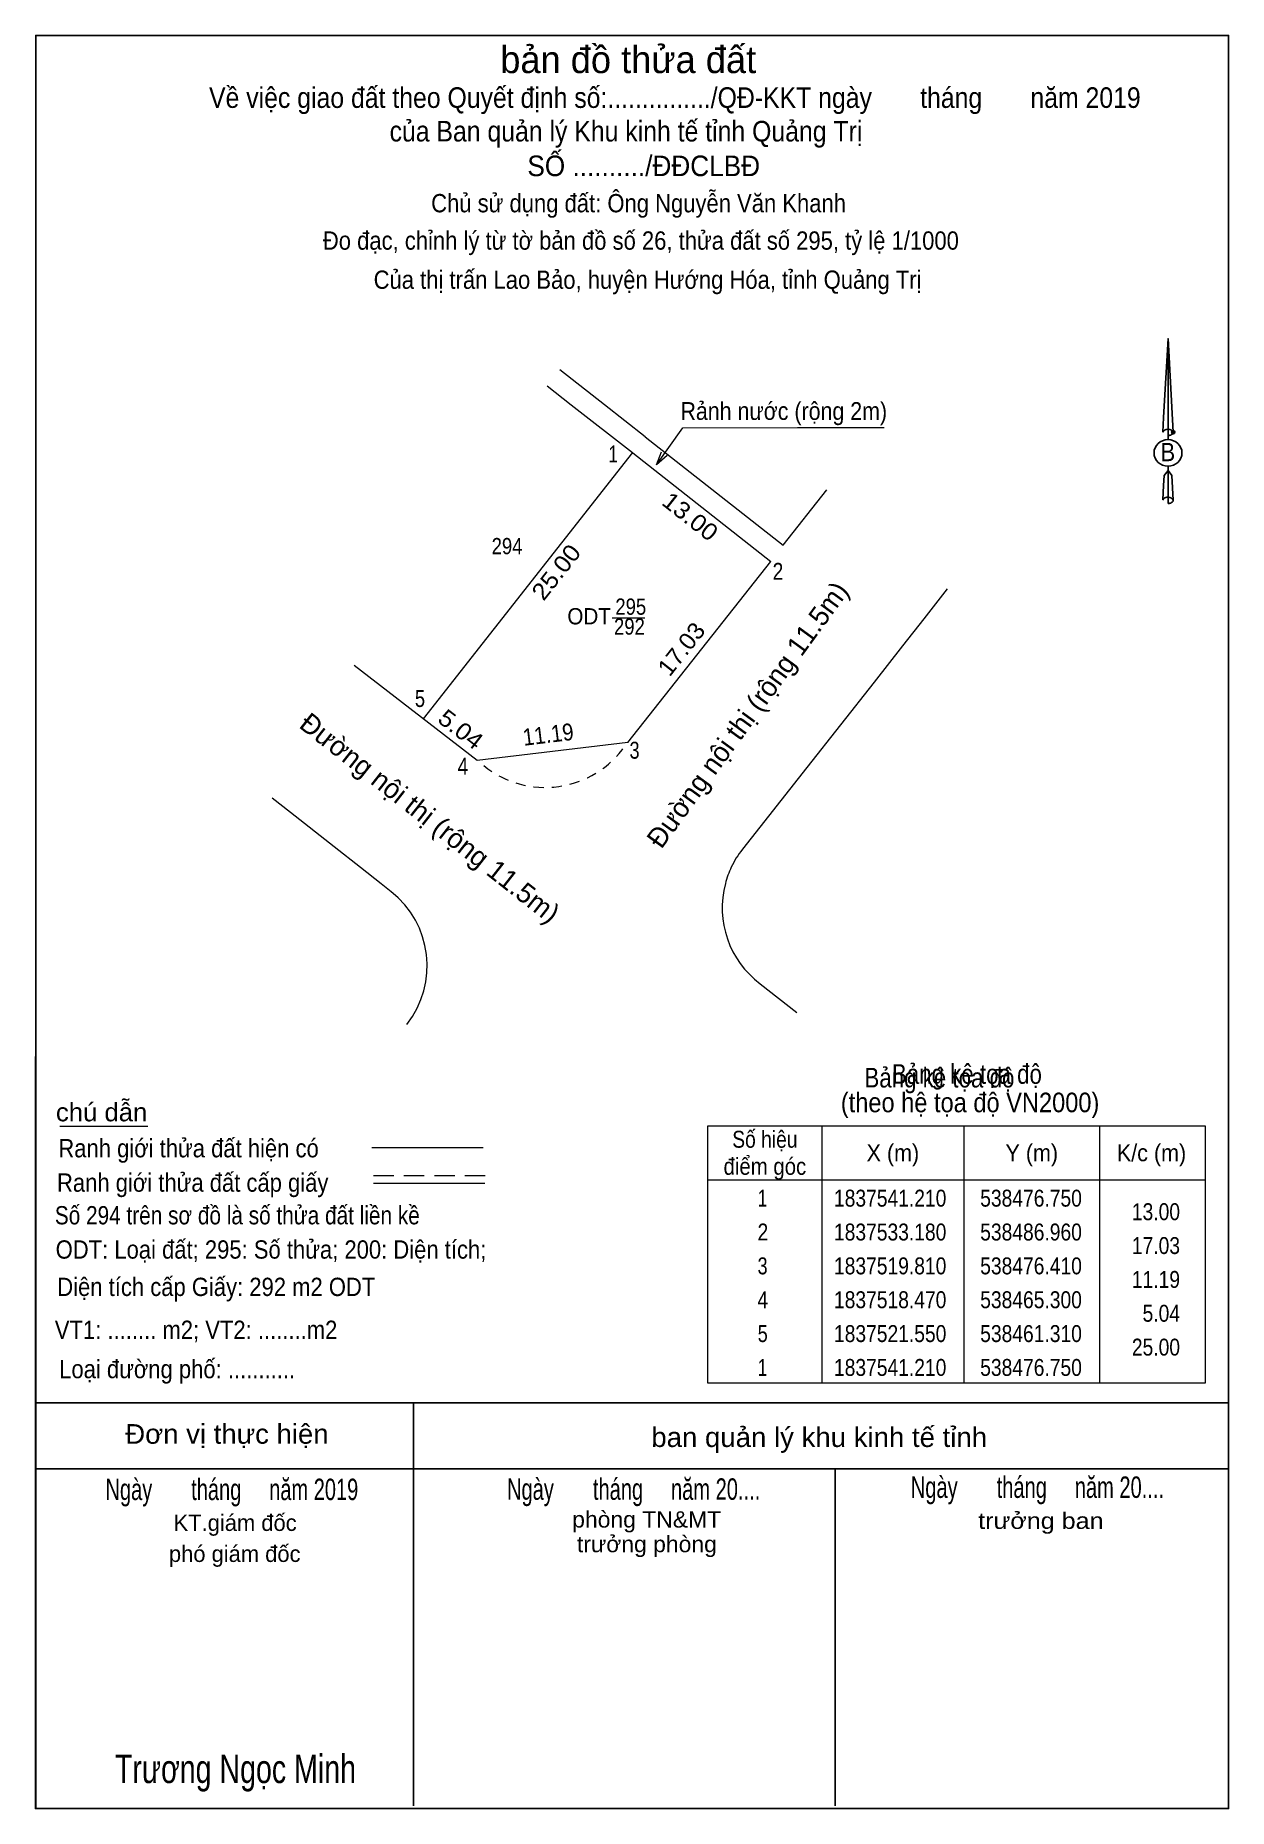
# Model space of a CAD drawing. Header units: metres. Extents: x 538433 to 538521, y 1837441 to 1837572.
import ezdxf
from ezdxf.enums import TextEntityAlignment as Align

# ---------------------------------------------------------------- set-up
doc = ezdxf.new("R2010")
doc.units = ezdxf.units.M
doc.header["$LTSCALE"] = 0.5
doc.header["$PDMODE"] = 32
doc.header["$PDSIZE"] = 0.25
doc.linetypes.add('MEDIUM_DASHED', pattern=[4.5, 3, -1.5])
doc.linetypes.add('SHORT_DASHED', pattern=[2.7, 1.5, -1.2])
for name, color, linetype, lineweight in [('10', 7, 'Continuous', 13), ('17', 7, 'Continuous', 13), ('30', 7, 'Continuous', 13), ('40', 7, 'Continuous', 25), ('6', 7, 'Continuous', 13), ('63', 7, 'Continuous', 25)]:
    doc.layers.add(name, color=color, linetype=linetype, lineweight=lineweight)
doc.layers.add('5', color=7, linetype='Continuous')

msp = doc.modelspace()

# ---------------------------------------------------------------- linework, layer by layer
at = {"layer": '10'}
for p, q in [((538474.68, 1837544.75), (538471.39, 1837547.33)), ((538477.68, 1837542.39), (538474.68, 1837544.75)), ((538477.68, 1837542.39), (538487.88, 1837534.37)), ((538476.75, 1837541.21), (538461.31, 1837521.55)), ((538476.75, 1837541.21), (538476.77, 1837541.19)), ((538476.77, 1837541.19), (538486.96, 1837533.18)), ((538487.88, 1837534.37), (538491.11, 1837538.47)), ((538476.41, 1837519.81), (538486.96, 1837533.18)), ((538499.99, 1837531.15), (538498.27, 1837528.95)), ((538475.26, 1837529.02), (538477.66, 1837529.02)), ((538465.3, 1837518.47), (538456.22, 1837525.48)), ((538494.59, 1837524.27), (538489.62, 1837517.95)), ((538489.62, 1837517.95), (538484.87, 1837511.92))]:
    msp.add_line(p, q, dxfattribs=at)
for points in [[(538470.46, 1837546.15), (538472.24, 1837544.75), (538476.75, 1837541.21)], [(538498.27, 1837528.95), (538496.69, 1837526.94), (538494.59, 1837524.27)]]:
    msp.add_lwpolyline(points, dxfattribs=at)
at = {"layer": '17'}
for p, q in [((538492.08, 1837543.06), (538494.59, 1837543.07)), ((538494.59, 1837543.07), (538495.33, 1837543.07)), ((538476.41, 1837519.81), (538465.3, 1837518.47)), ((538450.16, 1837515.71), (538451.51, 1837514.65)), ((538451.51, 1837514.65), (538454.72, 1837512.12)), ((538454.72, 1837512.12), (538456.67, 1837510.59)), ((538456.67, 1837510.59), (538458.19, 1837509.39)), ((538458.19, 1837509.39), (538458.93, 1837508.81)), ((538434.47, 1837491.47), (538440.98, 1837491.47))]:
    msp.add_line(p, q, dxfattribs=at)
for points in [[(538478.53, 1837540.32), (538480.47, 1837543.04), (538488.94, 1837543.06), (538492.08, 1837543.06)], [(538479.31, 1837540.99), (538478.53, 1837540.32), (538478.91, 1837541.28)]]:
    msp.add_lwpolyline(points, dxfattribs=at)
at = {"layer": '17', "linetype": 'SHORT_DASHED'}
msp.add_arc((538470.3128, 1837523.6899), 7.2017, 230.94854, 325.10932, dxfattribs=at)
at = {"layer": '17'}
for centre, start, end in [((538490.3778, 1837507.5991), 141.90676, 154.70555), ((538490.3778, 1837507.5991), 154.70555, 165.17654), ((538454.5977, 1837503.3102), 321.82833, 51.81325), ((538490.3778, 1837507.5991), 165.17654, 233.21607)]:
    msp.add_arc(centre, 7, start, end, dxfattribs=at)
at = {"layer": '30'}
msp.add_line((538486.19, 1837501.99), (538488.89, 1837499.86), dxfattribs=at)
for centre, start, end in [((538490.3778, 1837507.5991), 141.90676, 154.70555), ((538490.3778, 1837507.5991), 154.70555, 165.17654), ((538454.5977, 1837503.3102), 321.82833, 51.81325), ((538490.3778, 1837507.5991), 165.17654, 233.21607)]:
    msp.add_arc(centre, 7, start, end, dxfattribs=at)
at = {"layer": '40'}
for p, q in [((538432.68, 1837471.04), (538432.68, 1837496.62)), ((538460.58, 1837441.28), (538460.58, 1837471.04)), ((538491.72, 1837466.16), (538491.72, 1837441.28))]:
    msp.add_line(p, q, dxfattribs=at)
for points in [[(538432.7, 1837441.08), (538432.7, 1837572.02), (538520.76, 1837572.02), (538520.76, 1837441.08)], [(538432.7, 1837441.08), (538432.68, 1837441.08), (538432.68, 1837471.04), (538432.7, 1837471.04), (538520.76, 1837471.04), (538520.76, 1837441.08)]]:
    msp.add_lwpolyline(points, close=True, dxfattribs=at)
for points in [[(538432.68, 1837471.04), (538432.7, 1837471.04), (538520.72, 1837471.04)], [(538432.68, 1837466.16), (538432.7, 1837466.16), (538520.72, 1837466.16)]]:
    msp.add_lwpolyline(points, dxfattribs=at)
at = {"layer": '6'}
for p, q in [((538457.51, 1837489.9), (538465.73, 1837489.9)), ((538457.63, 1837487.26), (538465.86, 1837487.26))]:
    msp.add_line(p, q, dxfattribs=at)
at = {"layer": '6', "linetype": 'MEDIUM_DASHED'}
msp.add_line((538457.63, 1837487.82), (538465.91, 1837487.82), dxfattribs=at)
at = {"layer": '63'}
for p, q in [((538516.3, 1837549.64), (538516.68, 1837542.72)), ((538516.3, 1837549.64), (538516.68, 1837542.72)), ((538516.3, 1837549.64), (538516.68, 1837542.72)), ((538515.96, 1837543.8), (538515.9, 1837542.72)), ((538516.3, 1837542.98), (538516.3, 1837542.68)), ((538516.3, 1837542.68), (538516.3, 1837542.5)), ((538516.3, 1837542.5), (538516.3, 1837542.22)), ((538516.3, 1837542.5), (538516.3, 1837542.22)), ((538516.3, 1837542.5), (538516.3, 1837542.22)), ((538516.3, 1837539.9), (538516.3, 1837540.2)), ((538516.3, 1837539.9), (538516.3, 1837540.2)), ((538516.3, 1837539.9), (538516.3, 1837540.2)), ((538516.3, 1837539.9), (538516.58, 1837539.52)), ((538516.3, 1837539.9), (538516.58, 1837539.52)), ((538516.3, 1837539.9), (538516.58, 1837539.52)), ((538516.58, 1837539.52), (538516.68, 1837537.7)), ((538516.58, 1837539.52), (538516.68, 1837537.7)), ((538516.58, 1837539.52), (538516.68, 1837537.7)), ((538516.3, 1837537.94), (538516.3, 1837537.66)), ((538516.3, 1837537.66), (538516.3, 1837537.46)), ((538516.68, 1837537.7), (538516.68, 1837537.72))]:
    msp.add_line(p, q, dxfattribs=at)
at = {"layer": '63', "lineweight": 13}
for p, q in [((538490.73, 1837491.5), (538490.73, 1837472.5)), ((538501.23, 1837491.5), (538501.23, 1837472.5)), ((538511.23, 1837491.5), (538511.23, 1837472.5)), ((538482.33, 1837487.5), (538519.03, 1837487.5))]:
    msp.add_line(p, q, dxfattribs=at)
at = {"layer": '63'}
for points in [[(538516.3, 1837542.98), (538516.3, 1837549.64), (538515.96, 1837543.8)], [(538516.3, 1837537.94), (538516.3, 1837539.9), (538516.02, 1837539.52), (538515.96, 1837538.78), (538515.9, 1837537.72)]]:
    msp.add_lwpolyline(points, dxfattribs=at)
at = {"layer": '63', "lineweight": 13}
msp.add_lwpolyline([(538482.33, 1837491.5), (538519.03, 1837491.5), (538519.03, 1837472.5), (538482.33, 1837472.5)], close=True, dxfattribs=at)
at = {"layer": '63'}
for centre, start_param, end_param in [((538516.2919, 1837542.7049), 1.57079633, 3.07445202), ((538516.2919, 1837542.7049), 0.06714063, 1.57079633), ((538516.2919, 1837542.7049), 4.71238898, 6.28318531), ((538516.2919, 1837537.6855), 2.49106941, 3.07427841), ((538516.2919, 1837537.6855), 1.57079633, 2.49106941), ((538516.2919, 1837537.6855), 0.06714063, 1.57079633), ((538516.2919, 1837537.6855), 4.71238898, 6.28318531)]:
    msp.add_ellipse(centre, major_axis=(0.3784, 0), ratio=0.614131, start_param=start_param, end_param=end_param, dxfattribs=at)
msp.add_ellipse((538516.2916, 1837541.1895), major_axis=(1.0322, 0), ratio=0.952727, dxfattribs=at)
msp.add_point((538516.68, 1837542.72), dxfattribs=at)

# ---------------------------------------------------------------- texts
at = {"layer": '10'}
for s, width, p in [('294', 0.85, (538467.495, 1837533.71)), ('ODT', 0.95, (538473.555, 1837528.53)), ('295', 0.85, (538476.63, 1837529.24)), ('292', 0.85, (538476.53, 1837527.77))]:
    msp.add_text(s, height=1.2, dxfattribs=dict(at, width=width)).set_placement(p, align=Align.CENTER)
at = {"layer": '17', "width": 0.9}
msp.add_text('Rảnh nước (rộng 2m)', height=1.312, dxfattribs=at).set_placement((538487.925, 1837543.63), align=Align.CENTER)
at = {"layer": '17'}
for rotation, p in [(53.943, (538485.8428, 1837521.4354)), (321.843, (538461.349, 1837513.6637))]:
    msp.add_text('Đường nội thị (rộng 11.5m)', height=1.46, rotation=rotation, dxfattribs=at).set_placement(p, align=Align.CENTER)
at = {"layer": '40'}
for s, height, width, p in [('Đơn vị thực hiện', 1.448, 1.05, (538446.815, 1837468.02)), ('ban quản lý khu kinh tế tỉnh', 1.45, 1.05, (538490.54, 1837467.78)), ('Ngày       tháng     năm 2019', 1.58, 0.7, (538447.18, 1837463.86)), ('Ngày       tháng     năm 20....', 1.583, 0.7, (538476.84, 1837463.88)), ('Ngày       tháng     năm 20....', 1.583, 0.7, (538506.65, 1837464.02)), ('phòng TN&MT', 1.205, 1.05, (538477.805, 1837461.83)), ('trưởng ban', 1.205, 1.15, (538506.905, 1837461.73)), ('trưởng phòng ', 1.205, 1.05, (538478.055, 1837460.01)), ('Trương Ngọc Minh', 2.103, 0.75, (538447.445, 1837442.96))]:
    msp.add_text(s, height=height, dxfattribs=dict(at, width=width)).set_placement(p, align=Align.CENTER)
for s, p in [('KT.giám đốc', (538447.42, 1837461.58)), ('phó giám đốc', (538447.39, 1837459.29))]:
    msp.add_text(s, height=1.21, dxfattribs=at).set_placement(p, align=Align.CENTER)
at = {"layer": '5', "width": 0.9}
for s, p in [('Chủ sử dụng đất: Ông Nguyễn Văn Khanh', (538477.205, 1837558.96)), ('Đo đạc, chỉnh lý từ tờ bản đồ số 26, thửa đất số 295, tỷ lệ 1/1000 ', (538477.6, 1837556.2)), ('Của thị trấn Lao Bảo, huyện Hướng Hóa, tỉnh Quảng Trị', (538477.87, 1837553.31))]:
    msp.add_text(s, height=1.35, dxfattribs=at).set_placement(p, align=Align.CENTER)
at = {"layer": '6'}
for s, width, p in [('Bảng kê tọa độ ', 0.85, (538499.645, 1837494.33)), ('Bảng kê tọa độ ', 0.85, (538501.675, 1837494.6)), ('(theo hệ tọa độ VN2000)', 0.9, (538501.68, 1837492.5))]:
    msp.add_text(s, height=1.448, dxfattribs=dict(at, width=width)).set_placement(p, align=Align.CENTER)
for s, width, p in [('chú dẫn', 1.05, (538434.19, 1837491.83)), ('Ranh giới thửa đất hiện có ', 0.9, (538434.37, 1837489.17)), ('Ranh giới thửa đất cấp giấy', 0.9, (538434.27, 1837486.63)), ('Số 294 trên sơ đồ là số thửa đất liền kề', 0.85, (538434.11, 1837484.22)), ('ODT: Loại đất; 295: Số thửa; 200: Diện tích;', 0.9, (538434.17, 1837481.69)), ('Diện tích cấp Giấy: 292 m2 ODT', 0.9, (538434.29, 1837478.93)), ('VT1: ........ m2; VT2: ........m2', 0.9, (538434.11, 1837475.76)), ('Loại đường phố: ...........', 0.9, (538434.43, 1837472.86))]:
    msp.add_text(s, height=1.35, dxfattribs=dict(at, width=width)).set_placement(p)
at = {"layer": '63'}
msp.add_text('bản đồ thửa đất', height=2, dxfattribs=at).set_placement((538476.44, 1837569.24), align=Align.CENTER)
for s, height, width, p in [('Về việc giao đất theo Quyết định số:.............../QĐ-KKT ngày       tháng       năm 2019', 1.521, 0.9, (538479.885, 1837566.67)), ('của Ban quản lý Khu kinh tế tỉnh Quảng Trị', 1.521, 0.9, (538476.275, 1837564.19)), ('SỐ ........../ĐĐCLBĐ', 1.521, 0.95, (538477.585, 1837561.63)), ('B', 1.351, 0.9, (538516.28, 1837540.58)), ('Số hiệu', 1.25, 0.85, (538486.53, 1837489.88)), ('X (m)', 1.25, 0.95, (538495.98, 1837488.88)), ('Y (m)', 1.25, 0.95, (538506.235, 1837488.88)), ('K/c (m)', 1.25, 0.95, (538515.075, 1837488.88)), ('điểm góc', 1.25, 0.9, (538486.53, 1837487.88)), (' 1', 1.25, 0.75, (538486.18, 1837485.53)), ('1837541.210', 1.25, 0.85, (538495.78, 1837485.53)), ('538476.750', 1.25, 0.85, (538506.18, 1837485.53)), (' 2', 1.25, 0.85, (538486.185, 1837483.03)), ('1837533.180', 1.25, 0.85, (538495.78, 1837483.03)), ('538486.960', 1.25, 0.85, (538506.18, 1837483.03)), (' 3', 1.25, 0.8, (538486.175, 1837480.53)), ('1837519.810', 1.25, 0.85, (538495.78, 1837480.53)), ('538476.410', 1.25, 0.85, (538506.18, 1837480.53)), (' 4', 1.25, 0.85, (538486.18, 1837478.03)), ('1837518.470', 1.25, 0.85, (538495.78, 1837478.03)), ('538465.300', 1.25, 0.85, (538506.18, 1837478.03)), (' 5', 1.25, 0.8, (538486.185, 1837475.53)), ('1837521.550', 1.25, 0.85, (538495.78, 1837475.53)), ('538461.310', 1.25, 0.85, (538506.18, 1837475.53)), (' 1', 1.25, 0.75, (538486.18, 1837473.03)), ('1837541.210', 1.25, 0.85, (538495.78, 1837473.03)), ('538476.750', 1.25, 0.85, (538506.18, 1837473.03))]:
    msp.add_text(s, height=height, dxfattribs=dict(at, width=width)).set_placement(p, align=Align.CENTER)
for s, width, p in [(' 1', 0.75, (538475.68, 1837540.49)), (' 2', 0.85, (538487.89, 1837531.82)), (' 5', 0.8, (538461.44, 1837522.43)), (' 3', 0.8, (538477.28, 1837518.61)), (' 4', 0.85, (538464.63, 1837517.43)), ('13.00', 0.85, (538517.18, 1837484.53)), ('17.03', 0.85, (538517.18, 1837482.03)), ('11.19', 0.85, (538517.18, 1837479.53)), ('5.04', 0.85, (538517.18, 1837477.03)), ('25.00', 0.85, (538517.18, 1837474.53))]:
    msp.add_text(s, height=1.25, dxfattribs=dict(at, width=width)).set_placement(p, align=Align.RIGHT)
for s, rotation, width, p in [('13.00', 321.816, 1.1, (538480.6336, 1837536.0036)), ('25.00', 51.856, 1.1, (538471.6146, 1837532.004)), ('17.03', 51.724, 1.05, (538480.8568, 1837526.3229)), ('5.04', 322.334, 1.1, (538463.6981, 1837520.2836)), ('11.19', 6.877, 0.9, (538470.6052, 1837519.785))]:
    msp.add_text(s, height=1.25, rotation=rotation, dxfattribs=dict(at, width=width)).set_placement(p, align=Align.CENTER)

doc.saveas('drawing.dxf')
